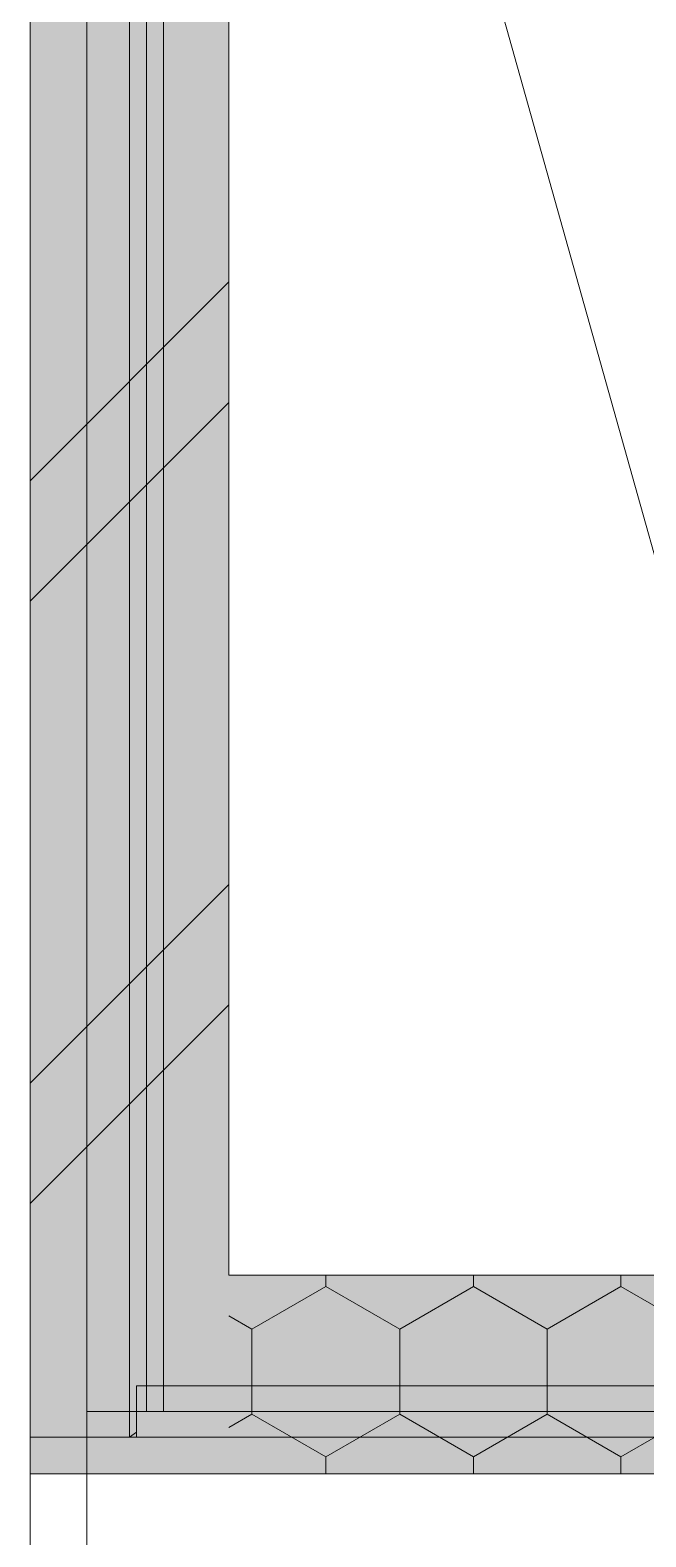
# Model space of a CAD drawing. Header units: millimetres. Extents: x -546 to 1681, y -650 to 1730.
# Drawn here: x 548.1 to 550.27, y 441.54 to 446.85 of the extents above; entities that cross this region are included whole.
import ezdxf

# ---------------------------------------------------------------- set-up
doc = ezdxf.new("R2010")
doc.units = ezdxf.units.MM

msp = doc.modelspace()

# ---------------------------------------------------------------- hatches: boundary and pattern name
at = {"true_color": 0xaaaaff}
h = msp.add_hatch(color=161, dxfattribs=at)
h.dxf.hatch_style = 2
h.paths.add_polyline_path([(548.8018, 442.4614), (548.1018, 442.4614), (548.1018, 460.9665), (548.8018, 460.9665)])
h = msp.add_hatch(color=161, dxfattribs=at)
h.dxf.hatch_style = 2
h.paths.add_polyline_path([(548.8018, 442.4614), (548.8018, 441.7614), (548.1018, 441.7614)])
h = msp.add_hatch(color=161, dxfattribs=at)
h.dxf.hatch_style = 2
h.paths.add_polyline_path([(548.1018, 442.4614), (548.8018, 442.4614), (548.1018, 441.7614)])
at = {"true_color": 0xdede87}
h = msp.add_hatch(color=41, dxfattribs=at)
h.dxf.hatch_style = 2
h.paths.add_polyline_path([(579.4229, 442.4614), (579.4229, 441.7614), (548.8018, 441.7614), (548.8018, 442.4614)])

# ---------------------------------------------------------------- linework, layer by layer
at = {"color": 7, "lineweight": 0}
for points in [[(548.1018, 421.0624), (548.1018, 461.6665)], [(548.1018, 461.6665), (548.1018, 441.7614)], [(548.3018, 421.0624), (548.3018, 461.6665)], [(548.3018, 461.2915), (548.3018, 441.9814)], [(548.4518, 441.9814), (548.4518, 461.2915)], [(548.5118, 441.9814), (548.5118, 461.2915)], [(548.5718, 441.9814), (548.5718, 461.2915)], [(548.8018, 442.4614), (548.8018, 460.9665)], [(548.1018, 445.2585), (548.8018, 445.9585)], [(548.1018, 444.8345), (548.8018, 445.5345)], [(548.1018, 443.1374), (548.8018, 443.8374)], [(548.1018, 442.7134), (548.8018, 443.4134)], [(579.4229, 442.4614), (548.8018, 442.4614)], [(549.1428, 442.4214), (549.1428, 442.4614)], [(549.6628, 442.4214), (549.6628, 442.4614)], [(550.1818, 442.4214), (550.1818, 442.4614)], [(549.1428, 442.4214), (548.8828, 442.2714)], [(549.4028, 442.2714), (549.1428, 442.4214)], [(549.6628, 442.4214), (549.4028, 442.2714)], [(549.9218, 442.2714), (549.6628, 442.4214)], [(550.1818, 442.4214), (549.9218, 442.2714)], [(550.4418, 442.2714), (550.1818, 442.4214)], [(548.8828, 442.2714), (548.8018, 442.3184)], [(548.8828, 441.9714), (548.8828, 442.2714)], [(549.4028, 441.9714), (549.4028, 442.2714)], [(549.9218, 441.9714), (549.9218, 442.2714)], [(557.9219, 442.0714), (548.4768, 442.0714)], [(548.4768, 442.0714), (548.4768, 441.8914)], [(548.3018, 441.9814), (548.4518, 441.9814)], [(548.4518, 441.9814), (548.5718, 441.9814)], [(548.4518, 441.8914), (548.4518, 441.9814)], [(558.0119, 441.9814), (548.5718, 441.9814)], [(548.8828, 441.9714), (548.8018, 441.9254)], [(549.1428, 441.8214), (548.8828, 441.9714)], [(549.4028, 441.9714), (549.1428, 441.8214)], [(549.6628, 441.8214), (549.4028, 441.9714)], [(549.9218, 441.9714), (549.6628, 441.8214)], [(550.1818, 441.8214), (549.9218, 441.9714)], [(550.4418, 441.9714), (550.1818, 441.8214)], [(558.1019, 441.8914), (548.1018, 441.8914)], [(548.4768, 441.9084), (548.4518, 441.8914)], [(549.1428, 441.7614), (549.1428, 441.8214)], [(549.6628, 441.7614), (549.6628, 441.8214)], [(550.1818, 441.7614), (550.1818, 441.8214)], [(548.1018, 441.7614), (558.2319, 441.7614)], [(548.1018, 441.7614), (548.8018, 441.7614)], [(548.8018, 441.7614), (580.1229, 441.7614)]]:
    msp.add_lwpolyline(points, dxfattribs=at)
at = {"color": 251, "lineweight": 0, "true_color": 0x646464}
msp.add_lwpolyline([(550.8548, 443.0194), (548.5718, 451.1565)], dxfattribs=at)

doc.saveas('drawing.dxf')
